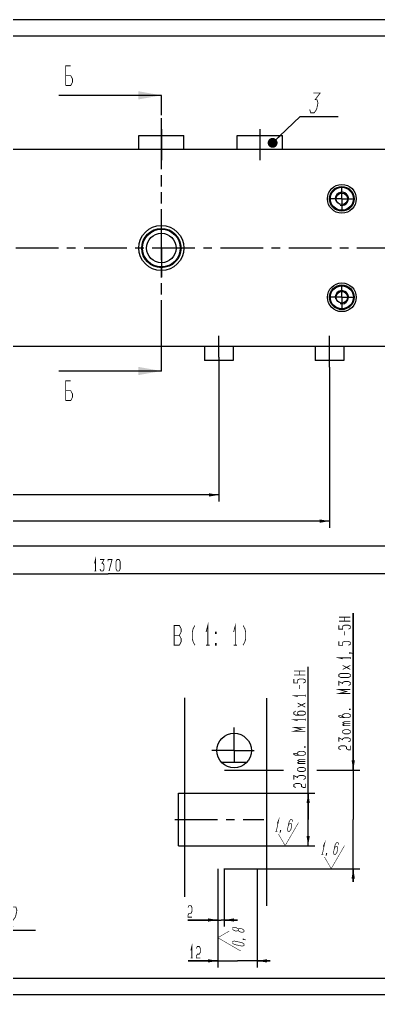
# Model space of a CAD drawing. Header units: millimetres. Extents: x 0 to 630, y 0 to 297.
# Drawn here: x 215.4 to 324.8, y 0 to 297 of the extents above; entities that cross this region are included whole.
import ezdxf

# ---------------------------------------------------------------- set-up
doc = ezdxf.new("R2010")
doc.units = ezdxf.units.MM
doc.header["$LTSCALE"] = 34.65
doc.linetypes.add('CENTER', pattern=[0.6, 0.375, -0.075, 0.075, -0.075])
doc.linetypes.add('PHANTOM', pattern=[0.8, 0.45, -0.05, 0.1, -0.05, 0.1, -0.05])
doc.layers.get('0').update_dxf_attribs({"linetype": 'CONTINUOUS'})
for name, color, linetype in [('ALL_AXIS', 7, 'CONTINUOUS'), ('ALL_DIMENSIONS', 7, 'CONTINUOUS'), ('ALL_SURF_FIN', 7, 'CONTINUOUS'), ('DEFAULT_3', 7, 'PHANTOM')]:
    doc.layers.add(name, color=color, linetype=linetype)
doc.styles.get("Standard").update_dxf_attribs({"font": 'txt', "width": 0.7})
doc.dimstyles.new('DIMSTYLE_10', dxfattribs={"dimtxt": 3.5, "dimasz": 3, "dimexe": 0.18, "dimexo": 0.0625, "dimgap": 0.09, "dimtad": 1, "dimdec": 5, "dimlfac": 4, "dimdsep": 46, "dimtxsty": 'STANDARD', "dimblk": '_FILLED', "dimblk1": '_FILLED', "dimblk2": '_FILLED', "dimcen": 0.09, "dimadec": 0, "dimazin": 0, "dimtp": 0.8, "dimtm": 0.8, "dimtfac": 1, "dimtdec": 5, "dimtofl": 0, "dimtmove": 0, "dimatfit": 3, "dimldrblk": '_FILLED', "dimfxl": 1, "dimtolj": 1, "dimarcsym": 0})
doc.dimstyles.new('DIMSTYLE_2', dxfattribs={"dimtxt": 3.5, "dimasz": 3, "dimexe": 0.18, "dimexo": 0.0625, "dimgap": 0.09, "dimtad": 1, "dimdsep": 46, "dimtxsty": 'STANDARD', "dimblk": '_FILLED', "dimblk1": '_FILLED', "dimblk2": '_FILLED', "dimcen": 0.09, "dimadec": 0, "dimazin": 0, "dimtp": 0.2, "dimtm": 0.2, "dimtfac": 1, "dimtofl": 0, "dimtmove": 0, "dimatfit": 3, "dimldrblk": '_FILLED', "dimfxl": 1, "dimtolj": 1, "dimarcsym": 0})
doc.dimstyles.new('DIMSTYLE_3', dxfattribs={"dimtxt": 3.5, "dimasz": 3, "dimexe": 0.18, "dimexo": 0.0625, "dimgap": 0.09, "dimtad": 1, "dimdsep": 46, "dimtxsty": 'STANDARD', "dimblk": '_FILLED', "dimblk1": '_FILLED', "dimblk2": '_FILLED', "dimcen": 0.09, "dimadec": 0, "dimazin": 0, "dimtp": 0.1, "dimtm": 0.1, "dimtfac": 1, "dimtofl": 0, "dimtmove": 0, "dimatfit": 3, "dimldrblk": '_FILLED', "dimfxl": 1, "dimtolj": 1, "dimarcsym": 0})
doc.dimstyles.new('DIMSTYLE_4', dxfattribs={"dimtxt": 3.5, "dimasz": 3, "dimexe": 0.18, "dimexo": 0.0625, "dimgap": 0.09, "dimtad": 1, "dimdec": 5, "dimdsep": 46, "dimtxsty": 'STANDARD', "dimblk": '_FILLED', "dimblk1": '_FILLED', "dimblk2": '_FILLED', "dimcen": 0.09, "dimadec": 0, "dimazin": 0, "dimtp": 0.2, "dimtm": 0.2, "dimtfac": 1, "dimtdec": 5, "dimtofl": 0, "dimtmove": 0, "dimatfit": 3, "dimldrblk": '_FILLED', "dimfxl": 1, "dimtolj": 1, "dimarcsym": 0})
doc.dimstyles.new('DIMSTYLE_5', dxfattribs={"dimtxt": 3.5, "dimasz": 3, "dimexe": 0.18, "dimexo": 0.0625, "dimgap": 0.09, "dimtad": 1, "dimdec": 5, "dimlfac": 4, "dimdsep": 46, "dimtxsty": 'STANDARD', "dimblk": '_FILLED', "dimblk1": '_FILLED', "dimblk2": '_FILLED', "dimcen": 0.09, "dimadec": 0, "dimazin": 0, "dimtp": 1.2, "dimtm": 1.2, "dimtfac": 1, "dimtdec": 5, "dimtofl": 0, "dimtmove": 0, "dimatfit": 3, "dimldrblk": '_FILLED', "dimfxl": 1, "dimtolj": 1, "dimarcsym": 0})
doc.dimstyles.get("Standard").update_dxf_attribs({"dimtxt": 3.5, "dimasz": 3, "dimexe": 0.18, "dimexo": 0.0625, "dimgap": 0.09, "dimtad": 1, "dimdec": 5, "dimdsep": 46, "dimtxsty": 'STANDARD', "dimblk": '_FILLED', "dimblk1": '_FILLED', "dimblk2": '_FILLED', "dimcen": 0.09, "dimadec": 0, "dimazin": 0, "dimtol": 1, "dimtp": 1e-05, "dimtm": 1e-05, "dimtfac": 1, "dimtdec": 5, "dimtofl": 0, "dimtmove": 0, "dimatfit": 3, "dimldrblk": '_FILLED', "dimfxl": 1, "dimtolj": 1, "dimarcsym": 0})

# ---------------------------------------------------------------- blocks, each defined once
blk = doc.blocks.new('_FILLED')
at = {"color": 0, "linetype": 'BYBLOCK'}
blk.add_solid([(0, 0), (-1, 0.167), (-1, -0.167)], dxfattribs=at)
blk = doc.blocks.new('*D1')
at = {"layer": 'ALL_DIMENSIONS', "color": 2, "linetype": 'CONTINUOUS'}
for p, q in [((317.08, 68.32), (317.08, 116.17)), ((317.08, 116.17), (317.08, 53.32)), ((277.86, 68.32), (295.81, 68.32)), ((306.02, 68.32), (319.08, 68.32)), ((317.08, 34.32), (317.08, 53.32)), ((277.65, 38.32), (319.08, 38.32)), ((317.08, 38.32), (317.08, 34.32))]:
    blk.add_line(p, q, dxfattribs=at)
at = {"layer": 'ALL_DIMENSIONS', "color": 2, "linetype": 'CONTINUOUS', "xscale": 3, "yscale": 3, "zscale": 3}
for p, rotation in [((317.08, 68.32), 270), ((317.08, 38.32), 90)]:
    blk.add_blockref('_FILLED', p, dxfattribs=dict(at, rotation=rotation))
blk = doc.blocks.new('SF4_BL2', base_point=(310.9, 42.27))
at = {"layer": 'ALL_SURF_FIN', "color": 2, "linetype": 'CONTINUOUS'}
for points, const_width in [([(307.9, 45.06), (308.41, 46.23), (307.66, 42.73)], 0.194), ([(310.36, 38.32), (314.41, 45.33)], 0.146), ([(312.61, 45.64), (312.47, 46.23), (311.95, 46.23), (311.56, 45.64), (311.07, 43.31), (311.21, 42.73), (311.73, 42.73), (312.12, 43.31), (312.37, 44.48), (312.23, 45.06), (311.7, 45.06), (311.32, 44.48)], 0.194), ([(307.4, 42.73), (307.92, 42.73)], 0.194), ([(310.36, 38.32), (308.33, 41.85)], 0.146), ([(308.97, 42.73), (308.84, 42.73), (308.91, 43.02), (309.04, 43.02), (308.97, 42.73), (308.72, 42.14)], 0.194)]:
    blk.add_lwpolyline(points, dxfattribs=dict(at, const_width=const_width))
blk = doc.blocks.new('*D2')
at = {"layer": 'ALL_DIMENSIONS', "color": 2, "linetype": 'CONTINUOUS'}
for p, q in [((275.79, 38.32), (275.79, 8.25)), ((287.79, 38.32), (287.79, 8.25)), ((275.79, 10.25), (266.82, 10.25)), ((266.82, 10.25), (281.79, 10.25)), ((291.79, 10.25), (281.79, 10.25)), ((287.79, 10.25), (291.79, 10.25))]:
    blk.add_line(p, q, dxfattribs=at)
at = {"layer": 'ALL_DIMENSIONS', "color": 2, "linetype": 'CONTINUOUS', "xscale": 3, "yscale": 3, "zscale": 3}
blk.add_blockref('_FILLED', (275.79, 10.25), dxfattribs=at)
at = {"layer": 'ALL_DIMENSIONS', "color": 2, "linetype": 'CONTINUOUS', "xscale": 3, "yscale": 3, "zscale": 3, "rotation": 180}
blk.add_blockref('_FILLED', (287.79, 10.25), dxfattribs=at)
blk = doc.blocks.new('SF5_BL3', base_point=(280.07, 16.87))
at = {"layer": 'ALL_SURF_FIN', "color": 2, "linetype": 'CONTINUOUS'}
for points, const_width in [([(275.79, 17.3), (279.32, 19.33)], 0.146), ([(282.03, 19.98), (281.44, 20.36), (280.86, 20.49), (280.28, 20.35), (280.28, 19.82), (280.86, 19.44), (281.44, 19.31), (282.03, 19.45)], 0.194), ([(283.78, 19.08), (283.78, 19.6), (283.19, 19.99), (282.61, 20.11), (282.03, 19.98), (282.03, 19.45), (282.61, 19.06), (283.19, 18.94), (283.78, 19.08)], 0.194), ([(275.79, 17.3), (282.8, 13.25)], 0.146), ([(283.78, 14.88), (283.19, 14.74), (280.86, 15.24), (280.28, 15.62), (280.28, 16.15), (280.86, 16.29), (283.19, 15.79), (283.78, 15.4), (283.78, 14.88)], 0.194), ([(283.78, 16.85), (283.78, 16.72), (283.48, 16.78), (283.48, 16.91), (283.78, 16.85), (284.36, 16.59)], 0.194)]:
    blk.add_lwpolyline(points, dxfattribs=dict(at, const_width=const_width))
blk = doc.blocks.new('*D3')
at = {"layer": 'ALL_DIMENSIONS', "color": 2, "linetype": 'CONTINUOUS'}
for p, q in [((275.79, 38.32), (275.79, 20.69)), ((277.79, 38.32), (277.79, 20.69)), ((275.79, 22.69), (266.72, 22.69)), ((266.72, 22.69), (276.79, 22.69)), ((281.79, 22.69), (276.79, 22.69)), ((277.79, 22.69), (281.79, 22.69))]:
    blk.add_line(p, q, dxfattribs=at)
at = {"layer": 'ALL_DIMENSIONS', "color": 2, "linetype": 'CONTINUOUS', "xscale": 3, "yscale": 3, "zscale": 3}
blk.add_blockref('_FILLED', (275.79, 22.69), dxfattribs=at)
at = {"layer": 'ALL_DIMENSIONS', "color": 2, "linetype": 'CONTINUOUS', "xscale": 3, "yscale": 3, "zscale": 3, "rotation": 180}
blk.add_blockref('_FILLED', (277.79, 22.69), dxfattribs=at)
blk = doc.blocks.new('*D4')
at = {"layer": 'ALL_DIMENSIONS', "color": 2, "linetype": 'CONTINUOUS'}
for p, q in [((303.35, 53.32), (303.35, 99.78)), ((265.49, 61.32), (305.35, 61.32)), ((303.35, 61.32), (303.35, 53.32)), ((303.35, 45.32), (303.35, 53.32)), ((265.75, 45.32), (305.35, 45.32))]:
    blk.add_line(p, q, dxfattribs=at)
at = {"layer": 'ALL_DIMENSIONS', "color": 2, "linetype": 'CONTINUOUS', "xscale": 3, "yscale": 3, "zscale": 3}
for p, rotation in [((303.35, 61.32), 90), ((303.35, 45.32), 270)]:
    blk.add_blockref('_FILLED', p, dxfattribs=dict(at, rotation=rotation))
blk = doc.blocks.new('SF3_BL4', base_point=(296.89, 49.27))
at = {"layer": 'ALL_SURF_FIN', "color": 2, "linetype": 'CONTINUOUS'}
for points, const_width in [([(293.88, 52.06), (294.39, 53.23), (293.64, 49.73)], 0.194), ([(296.34, 45.32), (300.39, 52.33)], 0.146), ([(298.6, 52.64), (298.46, 53.23), (297.93, 53.23), (297.55, 52.64), (297.05, 50.31), (297.19, 49.73), (297.71, 49.73), (298.1, 50.31), (298.35, 51.48), (298.21, 52.06), (297.68, 52.06), (297.3, 51.48)], 0.194), ([(293.38, 49.73), (293.91, 49.73)], 0.194), ([(296.34, 45.32), (294.31, 48.85)], 0.146), ([(294.96, 49.73), (294.83, 49.73), (294.89, 50.02), (295.02, 50.02), (294.96, 49.73), (294.7, 49.14)], 0.194)]:
    blk.add_lwpolyline(points, dxfattribs=dict(at, const_width=const_width))
blk = doc.blocks.new('*D5')
at = {"layer": 'ALL_DIMENSIONS', "color": 2, "linetype": 'CONTINUOUS'}
for p, q in [((71.11, 191.13), (71.11, 126.13)), ((413.61, 191.13), (413.61, 126.13)), ((71.11, 128.13), (242.36, 128.13)), ((413.61, 128.13), (242.36, 128.13))]:
    blk.add_line(p, q, dxfattribs=at)
at = {"layer": 'ALL_DIMENSIONS', "color": 2, "linetype": 'CONTINUOUS', "xscale": 3, "yscale": 3, "zscale": 3, "rotation": 180}
blk.add_blockref('_FILLED', (71.11, 128.13), dxfattribs=at)
at = {"layer": 'ALL_DIMENSIONS', "color": 2, "linetype": 'CONTINUOUS', "xscale": 3, "yscale": 3, "zscale": 3}
blk.add_blockref('_FILLED', (413.61, 128.13), dxfattribs=at)
blk = doc.blocks.new('*D20')
at = {"layer": 'ALL_DIMENSIONS', "color": 2, "linetype": 'CONTINUOUS'}
for p, q in [((276.11, 194.13), (276.11, 150.18)), ((71.11, 191.13), (71.11, 150.18)), ((71.11, 152.18), (173.61, 152.18)), ((276.11, 152.18), (173.61, 152.18))]:
    blk.add_line(p, q, dxfattribs=at)
at = {"layer": 'ALL_DIMENSIONS', "color": 2, "linetype": 'CONTINUOUS', "xscale": 3, "yscale": 3, "zscale": 3, "rotation": 180}
blk.add_blockref('_FILLED', (71.11, 152.18), dxfattribs=at)
at = {"layer": 'ALL_DIMENSIONS', "color": 2, "linetype": 'CONTINUOUS', "xscale": 3, "yscale": 3, "zscale": 3}
blk.add_blockref('_FILLED', (276.11, 152.18), dxfattribs=at)
blk = doc.blocks.new('*D21')
at = {"layer": 'ALL_DIMENSIONS', "color": 2, "linetype": 'CONTINUOUS'}
for p, q in [((71.11, 191.13), (71.11, 142.2)), ((309.86, 191.13), (309.86, 142.2)), ((71.11, 144.2), (190.48, 144.2)), ((309.86, 144.2), (190.48, 144.2))]:
    blk.add_line(p, q, dxfattribs=at)
at = {"layer": 'ALL_DIMENSIONS', "color": 2, "linetype": 'CONTINUOUS', "xscale": 3, "yscale": 3, "zscale": 3, "rotation": 180}
blk.add_blockref('_FILLED', (71.11, 144.2), dxfattribs=at)
at = {"layer": 'ALL_DIMENSIONS', "color": 2, "linetype": 'CONTINUOUS', "xscale": 3, "yscale": 3, "zscale": 3}
blk.add_blockref('_FILLED', (309.86, 144.2), dxfattribs=at)
blk = doc.blocks.new('*D22')
at = {"layer": 'ALL_DIMENSIONS', "color": 2, "linetype": 'CONTINUOUS'}
for p, q in [((71.11, 191.13), (71.11, 134.56)), ((334.86, 191.13), (334.86, 134.56)), ((71.11, 136.56), (202.98, 136.56)), ((334.86, 136.56), (202.98, 136.56))]:
    blk.add_line(p, q, dxfattribs=at)
at = {"layer": 'ALL_DIMENSIONS', "color": 2, "linetype": 'CONTINUOUS', "xscale": 3, "yscale": 3, "zscale": 3, "rotation": 180}
blk.add_blockref('_FILLED', (71.11, 136.56), dxfattribs=at)
at = {"layer": 'ALL_DIMENSIONS', "color": 2, "linetype": 'CONTINUOUS', "xscale": 3, "yscale": 3, "zscale": 3}
blk.add_blockref('_FILLED', (334.86, 136.56), dxfattribs=at)
blk = doc.blocks.new('BALLOON2001_BL12', base_point=(306.7, 271.03))
at = {"color": 2, "linetype": 'CONTINUOUS'}
blk.add_line((300.94, 267.49), (312.47, 267.49), dxfattribs=at)
at = {"color": 2, "linetype": 'CONTINUOUS', "const_width": 0.25}
blk.add_lwpolyline([(304.87, 274.58), (306.97, 274.58), (305.49, 272.58), (306.02, 272.58), (306.33, 271.58), (305.9, 269.58), (305.17, 268.58), (304.12, 268.58), (303.8, 269.58)], dxfattribs=at)
blk = doc.blocks.new('BALLOON2001_BL14', base_point=(214.55, 23.1))
at = {"color": 2, "linetype": 'CONTINUOUS'}
blk.add_line((208.78, 19.56), (220.31, 19.56), dxfattribs=at)
at = {"color": 2, "linetype": 'CONTINUOUS', "const_width": 0.25}
blk.add_lwpolyline([(212.5, 25.65), (213.23, 26.65), (214.28, 26.65), (214.6, 25.65), (214.17, 23.65), (213.43, 22.65), (212.38, 22.65), (211.65, 21.65), (211.43, 20.65), (213.53, 20.65)], dxfattribs=at)

msp = doc.modelspace()

# ---------------------------------------------------------------- linework, layer by layer
at = {"color": 7, "linetype": 'CONTINUOUS'}
for p, q in [((0, 297), (630, 297)), ((20, 292), (625, 292)), ((258.6097159, 273.8971548), (233.3224079, 273.8971548)), ((411.1097159, 257.3845562), (73.6097159, 257.3845562)), ((411.1097159, 197.3845562), (73.6097159, 197.3845562)), ((258.6097159, 189.9243683), (233.3224079, 189.9243683)), ((265.7905783, 29.7079186), (265.7905783, 90.3388907)), ((290.7905783, 27.0194748), (290.7905783, 90.3140377)), ((263.7905783, 45.319576), (263.7905783, 61.319576)), ((20, 5), (625, 5)), ((0, 0), (630, 0))]:
    msp.add_line(p, q, dxfattribs=at)
at = {"color": 5, "linetype": 'CONTINUOUS'}
for p, q in [((233.3224079, 273.8971548), (227.3224079, 273.8971548)), ((233.3224079, 189.9243683), (227.3224079, 189.9243683))]:
    msp.add_line(p, q, dxfattribs=at)
at = {"color": 2, "linetype": 'CONTINUOUS'}
for p, q in [((263.7905783, 61.319576), (265.7905783, 61.319576)), ((263.7905783, 45.319576), (265.7905783, 45.319576))]:
    msp.add_line(p, q, dxfattribs=at)
at = {"color": 7, "linetype": 'CONTINUOUS', "const_width": 0.25}
for points in [[(229.4224173, 276.8971454), (229.4224173, 282.8971417), (230.9974173, 282.8971417)], [(229.4224173, 276.8971454), (230.9974173, 276.8971454), (231.5224045, 277.8971704), (231.5224045, 278.897157), (230.9974173, 279.8971436), (229.4224173, 279.8971436)], [(229.4224173, 180.9243704), (229.4224173, 186.9243668), (230.9974173, 186.9243668)], [(229.4224173, 180.9243704), (230.9974173, 180.9243704), (231.5224045, 181.9243762), (231.5224045, 182.9243628), (230.9974173, 183.9243686), (229.4224173, 183.9243686)]]:
    msp.add_lwpolyline(points, dxfattribs=at)
at = {"color": 2, "linetype": 'CONTINUOUS', "const_width": 0.25}
for points in [[(272.2352316, 110.4169345), (272.760238, 112.4169269), (272.760238, 106.4169305)], [(280.635238, 110.4169345), (281.1602444, 112.4169269), (281.1602444, 106.4169305)], [(262.522738, 106.4169305), (264.097738, 106.4169305), (264.6227444, 107.4169363), (264.6227444, 108.4169229), (264.097738, 109.4169287), (264.6227444, 110.4169345), (264.6227444, 111.4169211), (264.097738, 112.4169269), (262.522738, 112.4169269), (262.522738, 106.4169305)], [(268.822738, 112.4169269), (268.2977316, 111.4169211), (268.035238, 110.4169345), (268.035238, 108.4169229), (268.2977316, 107.4169363), (268.822738, 106.4169305)], [(275.3852316, 109.916922), (275.122738, 109.916922), (275.122738, 110.4169345), (275.3852316, 110.4169345), (275.3852316, 109.916922)], [(283.5227444, 112.4169269), (284.0477316, 111.4169211), (284.3102444, 110.4169345), (284.3102444, 108.4169229), (284.0477316, 107.4169363), (283.5227444, 106.4169305)], [(262.522738, 109.4169287), (264.097738, 109.4169287)], [(275.3852316, 106.4169305), (275.122738, 106.4169305), (275.122738, 106.9169238), (275.3852316, 106.9169238), (275.3852316, 106.4169305)], [(272.2352316, 106.4169305), (273.2852444, 106.4169305)], [(280.635238, 106.4169305), (281.6852316, 106.4169305)]]:
    msp.add_lwpolyline(points, dxfattribs=at)
at = {"color": 7, "linetype": 'CONTINUOUS'}
for centre, radius in [((313.6097159, 242.3845562), 3.75), ((313.6097159, 242.3845562), 3.5), ((313.6097159, 242.3845562), 1.75), ((258.6097159, 227.3845562), 6), ((258.6097159, 227.3845562), 5.75), ((258.6097159, 227.3845562), 4.5), ((313.6097159, 212.3845562), 3.75), ((313.6097159, 212.3845562), 3.5), ((313.6097159, 212.3845562), 1.75), ((280.7905783, 74.319576), 5.25)]:
    msp.add_circle(centre, radius, dxfattribs=at)
at = {"color": 2, "linetype": 'CONTINUOUS'}
for centre in [(313.6097159, 242.3845562), (313.6097159, 212.3845562)]:
    msp.add_arc(centre, 2, 255, 195, dxfattribs=at)
at = {"color": 7, "linetype": 'CONTINUOUS'}
for points in [[(258.6097159, 273.8971548), (251.6097159, 272.6471548), (251.6097159, 275.1471548)], [(258.6097159, 189.9243683), (251.6097159, 188.6743683), (251.6097159, 191.1743683)]]:
    msp.add_solid(points, dxfattribs=at)
at = {"layer": 'ALL_AXIS', "color": 7, "linetype": 'CONTINUOUS'}
for p, q in [((251.7347159, 257.3845562), (251.7347159, 261.6345562)), ((251.7347159, 261.6345562), (265.4847159, 261.6345562)), ((265.4847159, 257.3845562), (265.4847159, 261.6345562)), ((281.7347159, 261.6345562), (295.4847159, 261.6345562)), ((281.7347159, 257.3845562), (281.7347159, 261.6345562)), ((295.4847159, 257.3845562), (295.4847159, 261.6345562)), ((271.7347159, 197.3845562), (271.7347159, 193.1345562)), ((280.4847159, 197.3845562), (280.4847159, 193.1345562)), ((305.4847159, 197.3845562), (305.4847159, 193.1345562)), ((314.2347159, 197.3845562), (314.2347159, 193.1345562)), ((280.4847159, 193.1345562), (271.7347159, 193.1345562)), ((314.2347159, 193.1345562), (305.4847159, 193.1345562)), ((276.8858859, 70.819576), (284.6952707, 70.819576))]:
    msp.add_line(p, q, dxfattribs=at)
at = {"layer": 'ALL_AXIS', "color": 7, "linetype": 'CENTER'}
for p, q in [((258.6097159, 263.6345562), (258.6097159, 254.1345562)), ((288.6097159, 263.6345562), (288.6097159, 254.1345562)), ((313.6097159, 245.3845562), (313.6097159, 246.1345562)), ((313.6097159, 242.3845562), (313.6097159, 245.3845562)), ((310.6097159, 242.3845562), (309.8597159, 242.3845562)), ((313.6097159, 242.3845562), (310.6097159, 242.3845562)), ((313.6097159, 242.3845562), (317.3597159, 242.3845562)), ((313.6097159, 242.3845562), (313.6097159, 238.6345562)), ((258.6097159, 235.3845562), (258.6097159, 236.2595562)), ((258.6097159, 230.3845562), (258.6097159, 235.3845562)), ((258.6097159, 227.3845562), (258.6097159, 230.3845562)), ((414.3597159, 227.3845562), (70.3597159, 227.3845562)), ((258.6097159, 227.3845562), (258.6097159, 219.3845562)), ((258.6097159, 219.3845562), (258.6097159, 218.5095562)), ((313.6097159, 215.3845562), (313.6097159, 216.1345562)), ((313.6097159, 212.3845562), (313.6097159, 215.3845562)), ((310.6097159, 212.3845562), (309.8597159, 212.3845562)), ((313.6097159, 212.3845562), (310.6097159, 212.3845562)), ((313.6097159, 212.3845562), (317.3597159, 212.3845562)), ((313.6097159, 212.3845562), (313.6097159, 208.6345562)), ((276.1097159, 194.1345562), (276.1097159, 200.6345562)), ((309.8597159, 191.1345562), (309.8597159, 200.6345562)), ((280.7905783, 74.319576), (280.7905783, 81.3194334)), ((280.7905783, 74.319576), (273.9414736, 74.319576)), ((280.7905783, 74.319576), (280.7905783, 70.7538215)), ((280.7905783, 74.319576), (286.9034098, 74.319576)), ((262.7223187, 53.319576), (289.7905783, 53.319576))]:
    msp.add_line(p, q, dxfattribs=at)
at = {"layer": 'ALL_AXIS', "color": 7, "linetype": 'CONTINUOUS'}
for centre, radius in [((313.6097159, 242.3845562), 4.375), ((258.6097159, 227.3845562), 6.875), ((313.6097159, 212.3845562), 4.375)]:
    msp.add_circle(centre, radius, dxfattribs=at)
at = {"layer": 'ALL_DIMENSIONS', "color": 2, "linetype": 'CONTINUOUS', "const_width": 0.25}
for points in [[(238.2253445, 131.3428821), (238.5315967, 132.5095587), (238.5315967, 129.009548)], [(239.9097217, 132.5095587), (241.134711, 132.5095587), (240.5222067, 131.3428821), (240.8284589, 131.3428821), (241.134711, 130.759563), (241.134711, 129.5928864), (240.8284589, 129.009548), (240.2159738, 129.009548), (239.9097217, 129.5928864)], [(242.6659717, 129.009548), (243.5847089, 132.5095587), (242.3597195, 132.5095587), (242.3597195, 131.9262204)], [(245.1159695, 129.009548), (244.8097174, 129.5928864), (244.8097174, 131.9262204), (245.1159695, 132.5095587), (245.7284738, 132.5095587), (246.0347067, 131.9262204), (246.0347067, 129.5928864), (245.7284738, 129.009548), (245.1159695, 129.009548)], [(238.2253445, 129.009548), (238.8378488, 129.009548)], [(312.7015421, 114.9489816), (316.2015527, 114.9489816)], [(316.2015527, 113.7239923), (312.7015421, 113.7239923)], [(314.451557, 113.7239923), (314.451557, 114.9489816)], [(315.6182144, 111.2739752), (316.2015527, 111.5802274), (316.2015527, 112.1927316), (315.6182144, 112.4989838), (314.451557, 112.4989838), (313.8682187, 112.1927316), (313.8682187, 111.2739752), (312.7015421, 111.2739752), (312.7015421, 112.4989838)], [(314.451557, 109.4364816), (314.451557, 110.6614902)], [(315.6182144, 106.3739795), (316.2015527, 106.6802316), (316.2015527, 107.2927359), (315.6182144, 107.598988), (314.451557, 107.598988), (313.8682187, 107.2927359), (313.8682187, 106.3739795), (312.7015421, 106.3739795), (312.7015421, 107.598988)], [(316.2015527, 104.0771173), (316.2015527, 103.9239816), (315.909874, 103.9239816), (315.909874, 104.0771173), (316.2015527, 104.0771173), (316.7848911, 103.9239816)], [(313.8682187, 102.2396045), (312.7015421, 102.5458566), (316.2015527, 102.5458566)], [(316.2015527, 102.2396045), (316.2015527, 102.8521088)], [(298.9784125, 98.5592148), (302.4784232, 98.5592148)], [(300.7284082, 97.3342255), (300.7284082, 98.5592148)], [(313.8682187, 99.0239859), (316.2015527, 100.2489752)], [(316.2015527, 99.0239859), (313.8682187, 100.2489752)], [(302.4784232, 97.3342255), (298.9784125, 97.3342255)], [(301.8950848, 94.8842276), (302.4784232, 95.1904797), (302.4784232, 95.8029648), (301.8950848, 96.1092169), (300.7284082, 96.1092169), (300.1450891, 95.8029648), (300.1450891, 94.8842276), (298.9784125, 94.8842276), (298.9784125, 96.1092169)], [(316.2015527, 96.8802402), (315.6182144, 96.573988), (313.2848804, 96.573988), (312.7015421, 96.8802402), (312.7015421, 97.4927252), (313.2848804, 97.7989774), (315.6182144, 97.7989774), (316.2015527, 97.4927252), (316.2015527, 96.8802402)], [(312.7015421, 94.1239902), (312.7015421, 95.3489795), (313.8682187, 94.7364752), (313.8682187, 95.0427274), (314.451557, 95.3489795), (315.6182144, 95.3489795), (316.2015527, 95.0427274), (316.2015527, 94.4302423), (315.6182144, 94.1239902)], [(300.7284082, 93.0467148), (300.7284082, 94.2717233)], [(316.2015527, 91.6739923), (312.7015421, 91.6739923), (315.0348761, 92.2864774), (312.7015421, 92.8989816), (316.2015527, 92.8989816)], [(300.1450891, 90.7498526), (298.9784125, 91.0561047), (302.4784232, 91.0561047)], [(302.4784232, 90.7498526), (302.4784232, 91.3623376)], [(299.5617508, 86.3092255), (298.9784125, 86.0029733), (298.9784125, 85.3904691), (299.5617508, 85.0842169), (301.8950848, 85.0842169), (302.4784232, 85.3904691), (302.4784232, 86.0029733), (301.8950848, 86.3092255), (300.7284082, 86.3092255), (300.1450891, 86.0029733), (300.1450891, 85.3904691), (300.7284082, 85.0842169)], [(300.1450891, 87.5342148), (302.4784232, 88.7592233)], [(302.4784232, 87.5342148), (300.1450891, 88.7592233)], [(316.2015527, 86.927113), (316.2015527, 86.7739774), (315.909874, 86.7739774), (315.909874, 86.927113), (316.2015527, 86.927113)], [(300.1450891, 83.3998398), (298.9784125, 83.7060919), (302.4784232, 83.7060919)], [(302.4784232, 83.3998398), (302.4784232, 84.0123441)], [(314.451557, 84.3239795), (313.2848804, 84.9364838), (312.7015421, 84.9364838), (312.7015421, 84.6302316), (313.2848804, 84.3239795), (315.6182144, 84.3239795), (316.2015527, 84.6302316), (316.2015527, 85.2427359), (315.6182144, 85.548988), (314.451557, 85.548988), (313.8682187, 85.2427359), (313.8682187, 84.6302316)], [(314.451557, 82.4864859), (313.8682187, 82.792738), (314.451557, 83.0989902), (316.2015527, 83.0989902)], [(302.4784232, 80.1842212), (298.9784125, 80.1842212), (301.3117465, 80.7967255), (298.9784125, 81.4092297), (302.4784232, 81.4092297)], [(314.451557, 81.8739816), (313.8682187, 82.1802338), (314.451557, 82.4864859), (316.2015527, 82.4864859)], [(316.2015527, 81.8739816), (313.8682187, 81.8739816)], [(315.6182144, 79.4239838), (316.2015527, 79.7302359), (316.2015527, 80.3427402), (315.6182144, 80.6489923), (314.451557, 80.6489923), (313.8682187, 80.3427402), (313.8682187, 79.7302359), (314.451557, 79.4239838), (315.6182144, 79.4239838)], [(312.7015421, 76.9739859), (312.7015421, 78.1989752), (313.8682187, 77.5864902), (313.8682187, 77.8927423), (314.451557, 78.1989752), (315.6182144, 78.1989752), (316.2015527, 77.8927423), (316.2015527, 77.280238), (315.6182144, 76.9739859)], [(302.4784232, 75.4373419), (302.4784232, 75.2842255), (302.1867444, 75.2842255), (302.1867444, 75.4373419), (302.4784232, 75.4373419)], [(313.2848804, 74.523988), (312.7015421, 74.8302402), (312.7015421, 75.4427252), (313.2848804, 75.7489774), (314.451557, 75.7489774), (315.0348761, 75.4427252), (315.0348761, 74.8302402), (315.6182144, 74.523988), (316.2015527, 74.523988), (316.2015527, 75.7489774)], [(300.7284082, 72.8342276), (299.5617508, 73.4467126), (298.9784125, 73.4467126), (298.9784125, 73.1404797), (299.5617508, 72.8342276), (301.8950848, 72.8342276), (302.4784232, 73.1404797), (302.4784232, 73.7529648), (301.8950848, 74.0592169), (300.7284082, 74.0592169), (300.1450891, 73.7529648), (300.1450891, 73.1404797)], [(300.7284082, 70.9967148), (300.1450891, 71.3029669), (300.7284082, 71.6092191), (302.4784232, 71.6092191)], [(300.7284082, 70.3842297), (300.1450891, 70.6904626), (300.7284082, 70.9967148), (302.4784232, 70.9967148)], [(302.4784232, 70.3842297), (300.1450891, 70.3842297)], [(301.8950848, 67.9342126), (302.4784232, 68.2404648), (302.4784232, 68.8529691), (301.8950848, 69.1592212), (300.7284082, 69.1592212), (300.1450891, 68.8529691), (300.1450891, 68.2404648), (300.7284082, 67.9342126), (301.8950848, 67.9342126)], [(298.9784125, 65.4842148), (298.9784125, 66.7092233), (300.1450891, 66.0967191), (300.1450891, 66.4029712), (300.7284082, 66.7092233), (301.8950848, 66.7092233), (302.4784232, 66.4029712), (302.4784232, 65.7904669), (301.8950848, 65.4842148)], [(299.5617508, 63.0342169), (298.9784125, 63.3404691), (298.9784125, 63.9529733), (299.5617508, 64.2592255), (300.7284082, 64.2592255), (301.3117465, 63.9529733), (301.3117465, 63.3404691), (301.8950848, 63.0342169), (302.4784232, 63.0342169), (302.4784232, 64.2592255)], [(266.7174252, 26.4823352), (267.0236774, 27.0656639), (267.6361816, 27.0656639), (267.9424338, 26.4823352), (267.9424338, 25.3156682), (267.6361816, 24.7323299), (267.0236774, 24.7323299), (266.7174252, 24.1490012), (266.7174252, 23.5656628), (267.9424338, 23.5656628)], [(267.5807529, 13.4551799), (267.887005, 14.6218469), (267.887005, 11.1218459)], [(269.26513, 14.0385086), (269.5713821, 14.6218469), (270.1838672, 14.6218469), (270.4901193, 14.0385086), (270.4901193, 12.8718416), (270.1838672, 12.2885129), (269.5713821, 12.2885129), (269.26513, 11.7051746), (269.26513, 11.1218459), (270.4901193, 11.1218459)], [(267.5807529, 11.1218459), (268.1932571, 11.1218459)]]:
    msp.add_lwpolyline(points, dxfattribs=at)
at = {"layer": 'DEFAULT_3', "color": 5, "linetype": 'PHANTOM'}
for p, q in [((258.6097159, 267.8971548), (258.6097159, 273.8971548)), ((258.6097159, 189.9243683), (258.6097159, 195.9243683))]:
    msp.add_line(p, q, dxfattribs=at)
at = {"layer": 'DEFAULT_3', "color": 2, "linetype": 'PHANTOM'}
msp.add_line((258.6097159, 195.9243683), (258.6097159, 267.8971548), dxfattribs=at)

# ---------------------------------------------------------------- block references
at = {"color": 2, "linetype": 'CONTINUOUS'}
for name, p in [('BALLOON2001_BL12', (306.7037053, 271.0336204)), ('BALLOON2001_BL14', (214.5460105, 23.1022916))]:
    msp.add_blockref(name, p, dxfattribs=at)
at = {"layer": 'ALL_SURF_FIN', "color": 2, "linetype": 'CONTINUOUS'}
for name, p in [('SF3_BL4', (296.8863028, 49.2728921)), ('SF4_BL2', (310.9037257, 42.272891)), ('SF5_BL3', (280.0746555, 16.8694005))]:
    msp.add_blockref(name, p, dxfattribs=at)

# ---------------------------------------------------------------- dimensions: what is measured, and where the dimension line sits
at = {"layer": 'ALL_DIMENSIONS', "color": 2, "linetype": 'CONTINUOUS'}
for base, p1, p2, dimstyle, picture, middle in [((276.1097159, 152.180001), (71.1097159, 191.1345562), (276.1097159, 194.1345562), 'DIMSTYLE_10', '*D20', (169.9347159, 153.055001)), ((413.6097159, 128.1345562), (71.1097159, 191.1345562), (413.6097159, 191.1345562), 'DIMSTYLE_5', '*D5', (237.4597159, 129.0095562)), ((309.8597159, 144.2021812), (71.1097159, 191.1345562), (309.8597159, 191.1345562), 'DIMSTYLE_10', '*D21', (186.8097159, 145.0771812)), ((334.8597159, 136.5567705), (71.1097159, 191.1345562), (334.8597159, 191.1345562), 'DIMSTYLE_5', '*D22', (198.0847159, 137.4317705)), ((277.7905783, 22.6906675), (275.7905783, 38.319576), (277.7905783, 38.319576), 'DIMSTYLE_3', '*D3', (266.7174287, 23.5656675)), ((287.7905783, 10.2468457), (275.7905783, 38.319576), (287.7905783, 38.319576), 'DIMSTYLE_2', '*D2', (266.8151237, 11.1218457))]:
    dim = msp.add_linear_dim(base=base, p1=p1, p2=p2, dimstyle=dimstyle, dxfattribs=at)
    dim.commit()
    dim.dimension.update_dxf_attribs({"geometry": picture, "text_midpoint": middle, "dimtype": 160})
for base, p1, p2, text, dimstyle, picture, middle in [((317.0765488, 38.319576), (277.8642882, 68.319576), (277.6464405, 38.319576), '23отв. М<>х1,5-5Н', 'DIMSTYLE_2', '*D1', (316.2015488, 74.5239829)), ((303.3534172, 45.319576), (265.4866471, 61.319576), (265.7525744, 45.319576), '23отв. М<>х1-5Н', 'DIMSTYLE_4', '*D4', (302.4784172, 63.0342204))]:
    dim = msp.add_linear_dim(base=base, p1=p1, p2=p2, angle=270, text=text, dimstyle=dimstyle, dxfattribs=at)
    dim.commit()
    dim.dimension.update_dxf_attribs({"geometry": picture, "text_midpoint": middle, "dimtype": 160})

# ---------------------------------------------------------------- leaders
at = {"color": 2, "linetype": 'CONTINUOUS'}
msp.add_leader([(292.518887, 259.4270523), (300.9416856, 267.4887984)], dimstyle='STANDARD', override={"dimtad": 0, "dimldrblk": 'DOT'}, dxfattribs=at)

doc.saveas('drawing.dxf')
